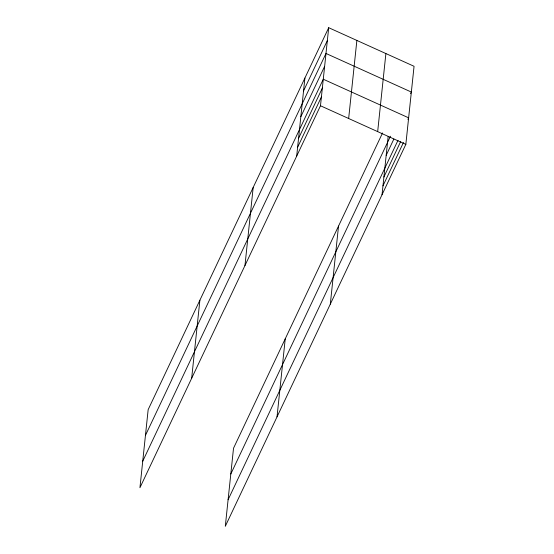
<?xml version="1.0" encoding="UTF-8"?>
<svg xmlns="http://www.w3.org/2000/svg" width="554" height="554" viewBox="0 0 554 554"><rect width="100%" height="100%" fill="white"/><g stroke="black" fill="none" stroke-linecap="round" stroke-linejoin="round"><path stroke-width="0.83" d="M191.663 378.285L199.883 300.213M244.958 265.546L253.178 187.474M296.681 156.124L304.901 78.052M277.021 416.878L285.241 338.813M328.702 27.7L148.16 409.635L139.94 487.707L320.482 105.766L328.702 27.7L414.06 66.293L405.84 144.365L225.298 526.3L233.518 448.234L382.551 132.946M348.653 118.508L356.873 40.435M330.309 304.139L338.529 226.074M377.669 131.623L385.889 53.558M382.038 194.717L388.174 136.402M303.544 90.932L327.345 40.581M145.453 435.402L325.987 53.461L411.345 92.054L410.611 93.605M300.829 116.7L324.637 66.341M142.738 461.163L323.28 79.222L408.63 117.822L407.903 119.366M298.544 138.424L322.345 88.072M297.616 147.274L321.417 96.922M230.803 473.995L390.473 136.215M386.186 155.293L393.873 139.026M228.089 499.756L398.014 140.287M383.901 177.024L400.743 141.388M382.966 185.867L403.471 142.489M320.482 105.766L405.84 144.365"/></g></svg>
